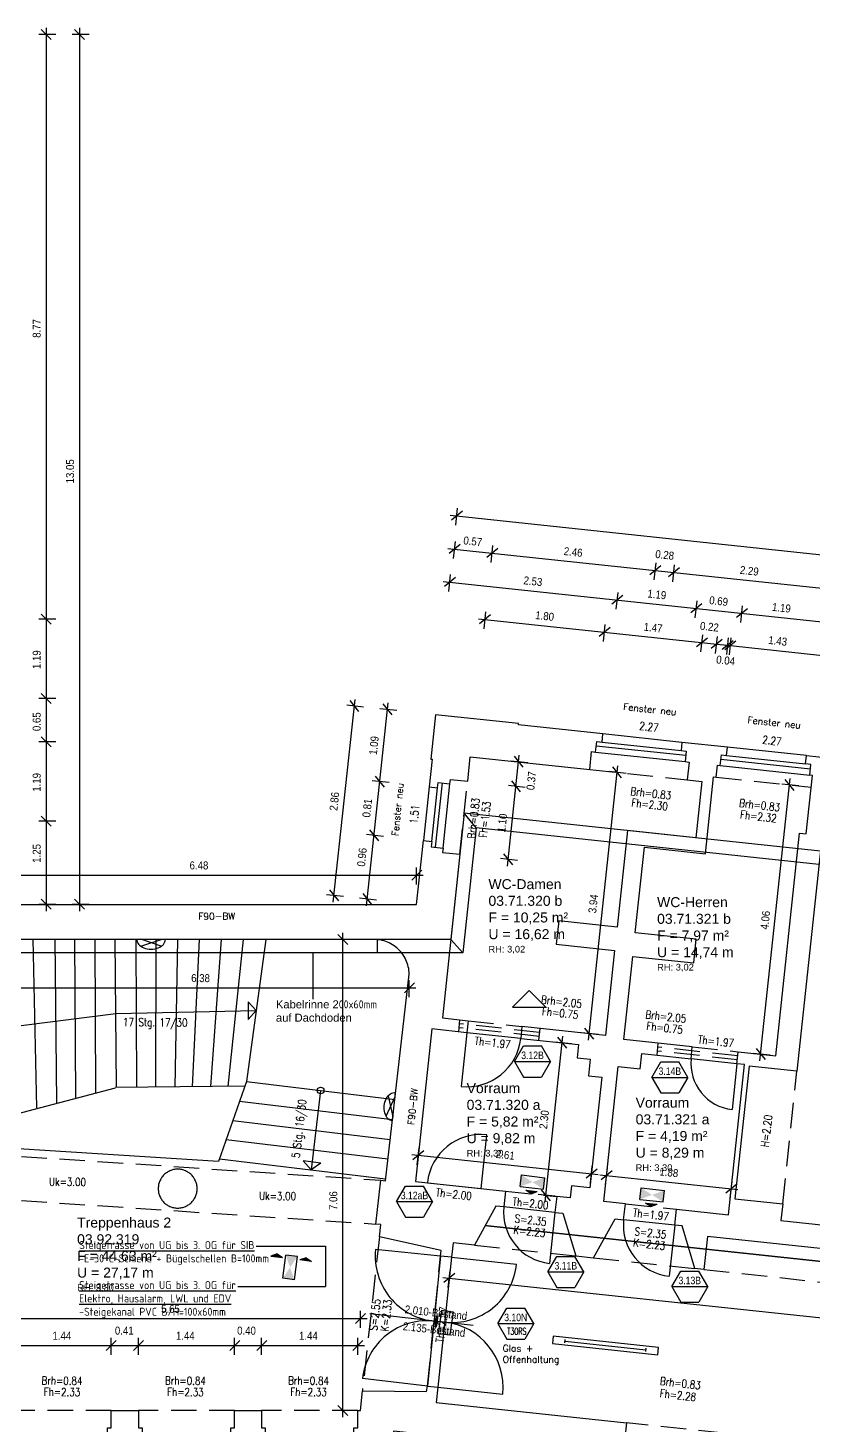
# Model space of a CAD drawing. Header units: metres. Extents: x -364 to -248, y 1030 to 1089.
# Drawn here: x -346.55 to -334.78, y 1064.79 to 1085.74 of the extents above; entities that cross this region are included whole.
import ezdxf
from ezdxf.enums import TextEntityAlignment as Align

# ---------------------------------------------------------------- set-up
doc = ezdxf.new("R2010")
doc.units = ezdxf.units.M
doc.header["$LTSCALE"] = 0.03
for name, pattern in [('AUSGEZOGEN', [0]), ('DASHED', [0]), ('DOT', [0]), ('GESTRICHELT', [9, 6, -3]), ('STRICHLINIE', [19.05, 12.7, -6.35])]:
    doc.linetypes.add(name, pattern=pattern)
doc.layers.get('0').update_dxf_attribs({"linetype": 'CONTINUOUS'})
for name, color, linetype in [('A_abriss', 44, '_ABBRUCH'), ('A_ansicht', 9, 'CONTINUOUS'), ('A_Bemaßung', 2, 'CONTINUOUS'), ('A_BRANDSCHUTZ', 10, 'CONTINUOUS'), ('A_Elektro', 1, 'CONTINUOUS'), ('A_fenster', 7, 'CONTINUOUS'), ('A_höhen', 3, 'CONTINUOUS'), ('A_NR_TÜR', 1, 'CONTINUOUS'), ('A_text', 5, 'CONTINUOUS'), ('A_treppe', 3, 'CONTINUOUS'), ('A_Tuernummern', 1, 'CONTINUOUS'), ('A_TXT-TUER', 1, 'CONTINUOUS'), ('A_türen', 9, 'CONTINUOUS'), ('A_verdeckt', 8, 'STRICHLINIE'), ('A_wände', 6, 'CONTINUOUS'), ('E__LEUCHTEN', 6, 'AUSGEZOGEN'), ('E__VERSYS', 2, 'AUSGEZOGEN')]:
    doc.layers.add(name, color=color, linetype=linetype)
doc.styles.add('arial-n', font='ARIALN.TTF')
doc.styles.add('BOLDSIMP_FNT', font='TXT', dxfattribs={"height": 1})
doc.styles.add('ISO9', font='iso8.shx', dxfattribs={"height": 0.12})
doc.styles.add('NORM', font='simplex.shx', dxfattribs={"width": 0.7, "bigfont": 'bigfont.shx'})
doc.styles.add('PITSIMP8', font='PITSIMP8.SHX')
doc.styles.add('SIMPLEX', font='simplex.shx', dxfattribs={"height": 0.1})
doc.styles.get("Standard").update_dxf_attribs({"font": 'ARIAL.TTF', "height": 1})
doc.linetypes.add('_ABBRUCH', pattern='A,25,[101,cadkon.shx,S=3.5,R=0,X=0,Y=0],25', length=50)

# ---------------------------------------------------------------- blocks, each defined once
blk = doc.blocks.new('SLASH1')
at = {"layer": 'A_Bemaßung', "color": 2, "linetype": 'Continuous'}
for p, q in [((0.07663, 0.07663), (-0.07319, -0.07319)), ((0, -0.14068), (0, 0.11466))]:
    blk.add_line(p, q, dxfattribs=at)
blk = doc.blocks.new('Tür-Nr')
at = {"layer": 'A_NR_TÜR'}
for p, q in [((-0.057, -108.865), (0.077, -108.632)), ((0.077, -108.632), (0.347, -108.632)), ((0.481, -108.865), (0.347, -108.632)), ((-0.057, -108.865), (0.481, -108.865)), ((-0.057, -108.865), (0.077, -109.098)), ((0.481, -108.865), (0.347, -109.098)), ((0.077, -109.098), (0.347, -109.098))]:
    blk.add_line(p, q, dxfattribs=at)
at = {"layer": 'A_TXT-TUER', "style": 'arial-n', "flags": 4}
blk.add_attdef('TÜR-NR.', text='', height=0.113, dxfattribs=at).set_placement((0.211, -108.772), align=Align.MIDDLE_CENTER)
at = {"layer": 'A_TXT-TUER', "style": 'NORM', "width": 0.7}
for tag, flags, p in [('BRANDSCHUTZ', 4, (0.229, -108.981)), ('DIN', 5, (0.214, -109.198)), ('ABMESSUNG', 5, (0.214, -109.333)), ('WANDART', 5, (0.214, -109.601)), ('MATERIAL', 5, (0.214, -109.467)), ('ZARGE', 5, (0.214, -109.736)), ('BESCHLÄGE', 5, (0.214, -110.005)), ('SCHLOSS', 5, (0.214, -109.87)), ('SONSTIGES', 5, (0.214, -110.139))]:
    blk.add_attdef(tag, text='', height=0.0784, dxfattribs=dict(at, flags=flags)).set_placement(p, align=Align.MIDDLE_CENTER)
blk = doc.blocks.new('A$C70D86C85')
at = {"layer": 'E__VERSYS', "color": 3, "linetype": 'Continuous'}
for p, q in [((20.431, 22.516), (20.229, 20.622)), ((20.609, 22.296), (20.431, 22.516)), ((25.768, 21.946), (20.431, 22.516)), ((20.609, 22.296), (20.409, 20.422)), ((25.747, 21.747), (20.609, 22.296)), ((19.13, 20.622), (13.225, 20.622)), ((19.13, 20.422), (19.13, 20.622)), ((20.229, 20.622), (19.13, 20.622)), ((20.409, 20.422), (20.229, 20.622)), ((19.13, 20.422), (13.225, 20.421)), ((20.409, 20.422), (19.13, 20.422))]:
    blk.add_line(p, q, dxfattribs=at)
at = {"layer": 'E__VERSYS', "color": 7, "linetype": 'Continuous', "ltscale": 5}
blk.add_line((18.167, 19.727), (18.167, 20.422), dxfattribs=at)
at = {"layer": 'E__VERSYS', "color": 7, "insert": (17.608, 19.711), "char_height": 0.12, "attachment_point": 1}
blk.add_mtext('Kabelrinne 2{\\Fiso8.shx;00x60mm\\P}auf Dachdoden', dxfattribs=at)
blk = doc.blocks.new('A$C7E8237D9')
at = {"layer": 'E__VERSYS', "color": 7}
for p, q in [((17.314, 16.025), (18.351, 16.025)), ((18.351, 16.025), (18.351, 15.418)), ((17.036, 15.418), (18.351, 15.418))]:
    blk.add_line(p, q, dxfattribs=at)
at = {"layer": 'E__VERSYS', "color": 7, "insert": (14.659, 14.944), "char_height": 0.12, "attachment_point": 7, "style": 'ISO9'}
blk.add_mtext('{\\LSteigetrasse von UG bis 3. OG für SIB\\P}-E-30 C-Schiene + Bügelschellen B=100mm \\P\\P{\\LSteigetrasse von UG bis 3. OG für  \\PElektro, Hausalarm, LWL und EDV\\P}-Steigekanal PVC B/H=100x60mm', dxfattribs=at)
blk = doc.blocks.new('A$C20DF02DF')
at = {"layer": 'E__VERSYS', "color": 3, "linetype": 'GESTRICHELT', "ltscale": 5, "const_width": 0.02}
blk.add_lwpolyline([(20.744, 16.333), (65.678, 11.529)], dxfattribs=at)
blk = doc.blocks.new('PU1')
at = {"color": 3}
for p, q in [((-119, -55), (-119, 70)), ((-119, 70), (131, 70)), ((131, -55), (131, 70)), ((-119, -55), (131, -55)), ((-56, -87), (69, -87)), ((6, -118), (-56, -87)), ((6, -118), (69, -87))]:
    blk.add_line(p, q, dxfattribs=at)
for points in [[(-119, 70), (-119, -55), (131, -55), (131, 70)], [(69, -87), (-56, -87), (6, -118)]]:
    blk.add_solid(points, dxfattribs=at)
blk = doc.blocks.new('PL_PR')
at = {"color": 3}
for p, q in [((123, 155), (92, 217)), ((92, 217), (92, 92)), ((123, 155), (92, 92)), ((-127, -64), (-127, 61)), ((-127, 61), (123, 61)), ((123, -64), (123, 61)), ((-127, -64), (123, -64)), ((92, -220), (92, -95)), ((123, -158), (92, -95)), ((123, -158), (92, -220))]:
    blk.add_line(p, q, dxfattribs=at)
for points in [[(92, 92), (92, 217), (123, 155)], [(-127, 61), (-127, -64), (123, -64), (123, 61)], [(92, -95), (92, -220), (123, -158)]]:
    blk.add_solid(points, dxfattribs=at)
blk = doc.blocks.new('Wandleuchte')
at = {"layer": 'E__LEUCHTEN', "color": 6}
for p, q in [((-154, -6), (-153, 8)), ((-153, 8), (-149, 21)), ((-149, 21), (-143, 34)), ((-143, 34), (-134, 47)), ((-134, 47), (-123, 58)), ((-123, 58), (-110, 68)), ((-110, 68), (-94, 77)), ((-110, 68), (107, -6)), ((107, 68), (-110, -6)), ((-94, 77), (-78, 85)), ((-78, 85), (-60, 91)), ((-60, 91), (-41, 95)), ((-41, 95), (-21, 98)), ((-21, 98), (-1, 99)), ((-1, 99), (19, 98)), ((19, 98), (38, 95)), ((38, 95), (57, 91)), ((57, 91), (75, 85)), ((75, 85), (92, 77)), ((92, 77), (107, 68)), ((107, 68), (120, 58)), ((120, 58), (131, 47)), ((131, 47), (140, 34)), ((140, 34), (146, 21)), ((146, 21), (150, 8)), ((150, 8), (152, -6)), ((-154, -6), (152, -6))]:
    blk.add_line(p, q, dxfattribs=at)
blk = doc.blocks.new('2DEL_458')
for p, q in [((-0.384, -0.236), (-0.384, 0.236)), ((0.384, -0.236), (0.384, 0.236)), ((-0.384, 0), (0.384, 0))]:
    blk.add_line(p, q)
blk.add_lwpolyline([(-0.5, -0.5), (0.5, -0.5), (0.5, 0.5), (-0.5, 0.5)], close=True)
at = {"style": 'PITSIMP8', "flags": 9}
for tag, p in [('RAUM/GRUPPE', (-0.03, 0.159)), ('BEZEICHNUNG', (-0.03, 0.179)), ('POS.NR.G-LV', (-0.03, 0.139)), ('VOLUMENSTROM', (-0.03, 0.039)), ('DRUCK/-STUFE', (-0.03, 0.019)), ('ANSCHLUSS', (-0.03, -0.001)), ('KENNUNG', (-0.03, 0.079)), ('LEISTUNG', (-0.03, 0.059)), ('FABRIKAT', (-0.03, 0.119)), ('TYP', (-0.03, 0.099)), ('SPANNUNG/FREQUENZ', (-0.03, -0.121)), ('TEMPERATUR', (-0.03, -0.061)), ('SCHUTZART', (-0.03, -0.101)), ('DREHZAHL', (-0.03, -0.081)), ('GROESSE', (-0.03, -0.021)), ('DN', (-0.03, -0.041)), ('GEWICHT', (-0.03, -0.141)), ('FREI', (-0.03, -0.161)), ('FREI', (-0.03, -0.181)), ('FREI', (-0.03, -0.201))]:
    blk.add_attdef(tag, text='', height=0.01, dxfattribs=at).set_placement(p, align=Align.MIDDLE)

msp = doc.modelspace()

# ---------------------------------------------------------------- linework, layer by layer
at = {"layer": 'A_abriss', "ltscale": 0.3}
for p, q in [((-340.20237, 1067.30386), (-340.41064, 1065.35509)), ((-340.20237, 1067.30386), (-339.22796, 1067.19973)), ((-340.41064, 1065.35509), (-339.43623, 1065.25096))]:
    msp.add_line(p, q, dxfattribs=at)
for centre, start, end in [((-340.20237, 1067.30386), 263.90019, 353.900255), ((-340.41064, 1065.35509), 353.900255, 83.899428)]:
    msp.add_arc(centre, 0.97994, start, end, dxfattribs=at)
at = {"layer": 'A_ansicht', "color": 9, "linetype": 'Continuous'}
for p, q in [((-336.75041, 1075.02571), (-337.93359, 1075.15207)), ((-334.88316, 1074.82629), (-336.06636, 1074.95264)), ((-338.04317, 1074.87975), (-336.70087, 1074.73631)), ((-336.1762, 1074.67773), (-334.83393, 1074.53427)), ((-340.53796, 1074.35695), (-340.62399, 1073.55158)), ((-340.32902, 1073.43961), (-340.22593, 1074.40405))]:
    msp.add_line(p, q, dxfattribs=at)
at = {"layer": 'A_Bemaßung', "linetype": 'Continuous'}
for p, q in [((-346.27531, 1072.49489), (-346.2753, 1085.74023)), ((-345.7753, 1072.49489), (-345.77529, 1085.74023)), ((-340.22316, 1078.4338), (-289.10413, 1072.97075)), ((-340.25615, 1077.93449), (-289.81733, 1072.54413)), ((-340.32943, 1077.43946), (-289.21039, 1071.97642)), ((-339.80043, 1076.88009), (-336.13153, 1076.48799)), ((-336.16338, 1076.49139), (-334.50293, 1076.31394)), ((-341.97439, 1072.62771), (-341.6493, 1075.6697)), ((-341.47721, 1072.57458), (-341.15212, 1075.61657)), ((-339.36503, 1073.17065), (-339.18759, 1074.83111)), ((-338.15251, 1070.55716), (-337.71261, 1074.67349)), ((-335.58025, 1070.24958), (-335.12759, 1074.48522)), ((-347.3078, 1073.03393), (-340.62618, 1073.03392)), ((-341.82974, 1064.90441), (-341.82975, 1072.16812)), ((-355.0756, 1071.3439), (-340.73662, 1071.34389)), ((-338.80128, 1068.13255), (-338.53564, 1070.61823)), ((-340.8003, 1068.84169), (-338.00636, 1068.5431)), ((-337.97854, 1068.54013), (-335.91044, 1068.31912)), ((-340.33545, 1066.9996), (-292.2607, 1061.86188)), ((-347.31604, 1066.38398), (-341.46694, 1066.38398)), ((-347.31605, 1065.97985), (-341.50965, 1065.97985))]:
    msp.add_line(p, q, dxfattribs=at)
at = {"layer": 'A_Bemaßung'}
msp.add_line((-341.42952, 1066.45834), (-339.87986, 1066.28572), dxfattribs=at)
at = {"layer": 'A_fenster', "color": 10, "linetype": 'Continuous'}
for p, q in [((-338.03306, 1074.97422), (-336.69078, 1074.83077)), ((-337.94661, 1075.03034), (-336.76342, 1074.90389)), ((-336.16608, 1074.77228), (-334.82382, 1074.62882)), ((-336.07964, 1074.8284), (-334.89645, 1074.70195)), ((-340.49947, 1073.53828), (-340.41341, 1074.34364)), ((-340.44338, 1073.45183), (-340.34029, 1074.41628))]:
    msp.add_line(p, q, dxfattribs=at)
at = {"layer": 'A_text', "color": 7}
for p, q in [((-339.04085, 1071.30386), (-339.29085, 1071.05386)), ((-338.79085, 1071.05386), (-339.04085, 1071.30386)), ((-339.29085, 1071.05386), (-338.79085, 1071.05386))]:
    msp.add_line(p, q, dxfattribs=at)
at = {"layer": 'A_treppe', "linetype": 'Continuous'}
for p, q in [((-346.41657, 1069.54188), (-346.47088, 1072.07207)), ((-346.15078, 1072.0718), (-346.12557, 1069.61718)), ((-345.83233, 1069.69307), (-345.84974, 1072.07154)), ((-345.54769, 1072.07129), (-345.54045, 1069.7686)), ((-345.22479, 1069.84659), (-345.24378, 1072.07103)), ((-344.93372, 1072.07076), (-344.92594, 1069.84973)), ((-344.63399, 1069.8528), (-344.62958, 1072.07051)), ((-344.30909, 1072.07022), (-344.35027, 1069.85578)), ((-344.08707, 1069.85854), (-343.98152, 1072.06996)), ((-343.6546, 1072.06968), (-343.8135, 1069.86143)), ((-343.55258, 1069.86416), (-343.3216, 1072.06938)), ((-342.98574, 1072.06911), (-343.2755, 1069.93666)), ((-343.27615, 1069.93674), (-343.69636, 1068.73837)), ((-343.27615, 1069.93674), (-341.05303, 1069.66912)), ((-345.24263, 1069.84043), (-347.1772, 1069.32812)), ((-343.3016, 1069.86679), (-345.23962, 1069.84642)), ((-343.37889, 1069.64372), (-341.08768, 1069.3679)), ((-343.48029, 1069.35451), (-341.12187, 1069.0706)), ((-343.69636, 1068.73837), (-347.17659, 1068.96162)), ((-343.58049, 1069.06877), (-341.15564, 1068.77688)), ((-343.68277, 1068.77713), (-341.19014, 1068.47706))]:
    msp.add_line(p, q, dxfattribs=at)
at = {"layer": 'A_treppe', "color": 1, "linetype": 'Continuous'}
for p, q in [((-345.23428, 1070.9588), (-343.13062, 1071.0029)), ((-343.25025, 1071.13583), (-343.25025, 1070.86993)), ((-343.25025, 1071.13583), (-343.13062, 1071.0029)), ((-343.25025, 1070.86993), (-343.13062, 1071.0029)), ((-347.17946, 1070.71338), (-345.23428, 1070.9588)), ((-342.16457, 1069.80293), (-342.308, 1068.61164)), ((-342.1613, 1068.71396), (-342.42519, 1068.74674)), ((-342.42519, 1068.74674), (-342.30799, 1068.61163)), ((-342.1613, 1068.71396), (-342.30799, 1068.61163))]:
    msp.add_line(p, q, dxfattribs=at)
msp.add_circle((-342.16457, 1069.80292), 0.05, dxfattribs=at)
at = {"layer": 'A_türen', "linetype": 'Continuous'}
for p, q in [((-339.97123, 1070.67108), (-340.0573, 1069.86571)), ((-339.16586, 1070.58502), (-339.97123, 1070.67108)), ((-335.925, 1070.20608), (-336.61103, 1070.2794)), ((-335.925, 1070.20608), (-335.99833, 1069.51992)), ((-339.75827, 1068.33536), (-339.67218, 1069.14074)), ((-340.56363, 1068.42145), (-339.75827, 1068.33536)), ((-338.65229, 1067.97572), (-339.41788, 1068.05754)), ((-338.65229, 1067.97572), (-338.73413, 1067.21014)), ((-336.85762, 1067.78384), (-337.62322, 1067.86564)), ((-336.85762, 1067.78384), (-336.93945, 1067.01825))]:
    msp.add_line(p, q, dxfattribs=at)
at = {"layer": 'A_türen', "color": 10, "linetype": 'Continuous'}
for p, q in [((-340.3664, 1067.32092), (-341.34138, 1067.41957)), ((-340.3664, 1067.32092), (-340.56367, 1065.37101)), ((-340.56367, 1065.37101), (-341.53728, 1065.48234))]:
    msp.add_line(p, q, dxfattribs=at)
at = {"layer": 'A_türen', "linetype": 'Continuous'}
for centre, radius, start, end in [((-339.97123, 1070.67108), 0.80995, 263.899942, 353.900649), ((-335.925, 1070.20608), 0.68996, 173.89963, 263.900624), ((-339.75827, 1068.33536), 0.80995, 83.898616, 173.898469), ((-338.65229, 1067.97572), 0.76995, 173.899855, 263.898288), ((-336.85762, 1067.78384), 0.76995, 173.901414, 263.899107)]:
    msp.add_arc(centre, radius, start, end, dxfattribs=at)
at = {"layer": 'A_türen', "color": 10, "linetype": 'Continuous'}
for centre, start, end in [((-340.3664, 1067.32092), 174.222526, 264.222591), ((-340.56367, 1065.37101), 83.475493, 173.47641)]:
    msp.add_arc(centre, 0.97994, start, end, dxfattribs=at)
at = {"layer": 'A_verdeckt'}
for p, q in [((-338.13151, 1074.61769), (-336.66991, 1074.46148)), ((-338.13151, 1074.61769), (-336.66991, 1074.46148)), ((-340.07741, 1073.34736), (-339.96052, 1074.44106)), ((-336.23509, 1074.50301), (-334.81326, 1074.35105)), ((-340.08137, 1070.86386), (-340.10048, 1070.68489)), ((-338.88467, 1070.67564), (-340.08772, 1070.80421)), ((-339.95209, 1070.85006), (-339.14674, 1070.76398)), ((-338.89104, 1070.61598), (-340.09411, 1070.74455)), ((-338.87828, 1070.73529), (-338.89742, 1070.55632)), ((-337.10894, 1070.51352), (-337.12806, 1070.33466)), ((-335.91862, 1070.26564), (-337.12171, 1070.39422)), ((-335.91225, 1070.3253), (-337.11531, 1070.45388)), ((-336.59689, 1070.45879), (-335.90587, 1070.38495)), ((-335.23954, 1068.10307), (-335.02702, 1070.09173)), ((-347.21731, 1068.85352), (-341.26141, 1068.4579)), ((-339.39237, 1068.29628), (-338.62678, 1068.21445)), ((-347.2172, 1068.1911), (-341.33563, 1067.80042)), ((-337.59771, 1068.10448), (-336.8321, 1068.02266)), ((-341.28364, 1067.60743), (-341.53964, 1065.30043)), ((-339.86104, 1067.48655), (-338.33981, 1067.32386)), ((-340.56364, 1065.37144), (-340.36635, 1067.32139)), ((-338.07633, 1067.29572), (-336.5551, 1067.13305)), ((-336.4209, 1067.1186), (-328.069, 1066.22564)), ((-345.30443, 1065.00442), (-346.74434, 1065.00442)), ((-343.45456, 1065.00442), (-344.89446, 1065.00442)), ((-341.60966, 1065.00441), (-343.04958, 1065.00441)), ((-336.12013, 1064.66319), (-337.58171, 1064.81938))]:
    msp.add_line(p, q, dxfattribs=at)
at = {"layer": 'A_wände', "linetype": 'Continuous'}
for points in [[(-339.20158, 1075.2875), (-339.19947, 1075.30739), (-340.44252, 1075.44017), (-340.51353, 1074.77394), (-340.49365, 1074.77182), (-340.53796, 1074.35696), (-340.41341, 1074.34364), (-340.40491, 1074.4232), (-340.22594, 1074.40407), (-340.21903, 1074.46868), (-339.96051, 1074.44106), (-339.92121, 1074.80895), (-338.13151, 1074.61769), (-338.10281, 1074.88614), (-338.04317, 1074.87976), (-338.02616, 1075.03885), (-337.94661, 1075.03035), (-337.9336, 1075.15208), (-339.20158, 1075.2875)], [(-336.06636, 1074.95265), (-336.75041, 1075.02571), (-336.76343, 1074.9039), (-336.68388, 1074.8954), (-336.70088, 1074.73632), (-336.64122, 1074.72994), (-336.66991, 1074.46149), (-336.45118, 1074.43811), (-336.5415, 1073.59297), (-337.56559, 1073.70242), (-337.7202, 1072.25575), (-338.59517, 1072.34925), (-338.6329, 1071.99628), (-337.75792, 1071.90278), (-337.89393, 1070.6301), (-339.14674, 1070.76399), (-339.16586, 1070.58502), (-338.30084, 1070.49256), (-338.32209, 1070.29373), (-338.12324, 1070.27247), (-338.14982, 1070.02389), (-337.95095, 1070.00265), (-338.12841, 1068.34222), (-338.40679, 1068.37197), (-338.42593, 1068.19299), (-338.6268, 1068.21436), (-338.65229, 1067.97573), (-338.53297, 1067.96298), (-338.33981, 1067.32387), (-338.07634, 1067.29572), (-337.75248, 1067.87947), (-337.62322, 1067.86565), (-337.5977, 1068.10448), (-337.92084, 1068.13902), (-337.70434, 1070.16484), (-337.37624, 1070.12979), (-337.35178, 1070.35856), (-336.61103, 1070.2794), (-336.59689, 1070.4588), (-337.621, 1070.56825), (-337.48764, 1071.81606), (-336.57291, 1071.71831), (-336.53519, 1072.07128), (-337.44992, 1072.16904), (-337.31285, 1073.45165), (-336.39813, 1073.3539), (-336.27486, 1074.50726), (-336.2351, 1074.50301), (-336.21596, 1074.68198), (-336.1762, 1074.67773), (-336.15918, 1074.83691), (-336.07964, 1074.82841), (-336.06636, 1074.95265)], [(-328.01577, 1066.72278), (-336.36775, 1067.61575), (-336.42089, 1067.11861), (-336.5551, 1067.13305), (-336.74826, 1067.77215), (-336.85763, 1067.78384), (-336.8321, 1068.02267), (-336.0516, 1067.93925), (-335.81064, 1070.19386), (-335.925, 1070.20609), (-335.90587, 1070.38496), (-335.3441, 1070.32492), (-334.98708, 1073.66579), (-334.88765, 1073.65515), (-334.79415, 1074.53003), (-334.83393, 1074.53428), (-334.81691, 1074.69346), (-334.89645, 1074.70196), (-334.88316, 1074.82629)], [(-334.88316, 1074.82629), (-334.32636, 1074.76682)], [(-334.58392, 1074.23785), (-335.02702, 1070.09173), (-335.74299, 1070.16824), (-335.95552, 1068.17959), (-335.23954, 1068.10307), (-335.26611, 1067.85451), (-327.51075, 1067.0257)], [(-347.2078, 1072.59489), (-340.72618, 1072.59489), (-340.62399, 1073.55158), (-340.49948, 1073.53829), (-340.50798, 1073.45875), (-340.32902, 1073.43962), (-340.33591, 1073.37499), (-340.0774, 1073.34736), (-340.33985, 1070.8915), (-339.9521, 1070.85006), (-339.97123, 1070.67109), (-340.4982, 1070.7274), (-340.7426, 1068.44056), (-339.39238, 1068.29618), (-339.41788, 1068.05755), (-339.5372, 1068.0703), (-339.86104, 1067.48655), (-340.17921, 1067.52056), (-340.20237, 1067.30387), (-340.36635, 1067.32139), (-340.35764, 1067.40644)], [(-340.35764, 1067.40644), (-341.28364, 1067.60743), (-341.26242, 1067.79202), (-341.33563, 1067.80043), (-341.26141, 1068.45791), (-341.19324, 1068.45007), (-340.83663, 1071.55053), (-340.83796, 1071.57833), (-340.84075, 1071.60602), (-340.84498, 1071.63353), (-340.85065, 1071.66078), (-340.85774, 1071.6877), (-340.86622, 1071.71421), (-340.87608, 1071.74024), (-340.88729, 1071.76572), (-340.89982, 1071.79057), (-340.91363, 1071.81474), (-340.92869, 1071.83815), (-340.94495, 1071.86074), (-340.96237, 1071.88245), (-340.9809, 1071.90322), (-341.0005, 1071.92299), (-341.0211, 1071.9417), (-341.04265, 1071.95931), (-341.0651, 1071.97577), (-341.08838, 1071.99103), (-341.11242, 1072.00505), (-341.13716, 1072.01779), (-341.16254, 1072.02922), (-341.18848, 1072.03931), (-341.21491, 1072.04803), (-341.24176, 1072.05535), (-341.26896, 1072.06126), (-341.29643, 1072.06573), (-341.31267, 1072.06768), (-347.2178, 1072.07271)], [(-344.0159, 1068.33181), (-344.01634, 1068.34705), (-344.01754, 1068.36226), (-344.01953, 1068.37738), (-344.02231, 1068.39238), (-344.02587, 1068.40721), (-344.0302, 1068.42184), (-344.03529, 1068.43622), (-344.04113, 1068.45031), (-344.0477, 1068.46408), (-344.05498, 1068.47749), (-344.06295, 1068.4905), (-344.07159, 1068.50307), (-344.08088, 1068.51517), (-344.09079, 1068.52677), (-344.10129, 1068.53784), (-344.11236, 1068.54834), (-344.12396, 1068.55825), (-344.13606, 1068.56754), (-344.14863, 1068.57618), (-344.16164, 1068.58415), (-344.17505, 1068.59143), (-344.18882, 1068.598), (-344.20291, 1068.60384), (-344.21729, 1068.60893), (-344.23192, 1068.61326), (-344.24675, 1068.61682), (-344.26175, 1068.6196), (-344.27687, 1068.62159), (-344.29208, 1068.62279), (-344.30733, 1068.62319), (-344.32258, 1068.62279), (-344.33779, 1068.62159), (-344.35291, 1068.6196), (-344.36791, 1068.61682), (-344.38274, 1068.61326), (-344.39737, 1068.60893), (-344.41175, 1068.60384), (-344.42584, 1068.598), (-344.43961, 1068.59143), (-344.45302, 1068.58415), (-344.46603, 1068.57618), (-344.4786, 1068.56754), (-344.4907, 1068.55825), (-344.5023, 1068.54834), (-344.51337, 1068.53784), (-344.52387, 1068.52677), (-344.53378, 1068.51517), (-344.54307, 1068.50307), (-344.55171, 1068.4905), (-344.55968, 1068.47749), (-344.56696, 1068.46408), (-344.57353, 1068.45031), (-344.57937, 1068.43622), (-344.58446, 1068.42184), (-344.58879, 1068.40721), (-344.59235, 1068.39238), (-344.59513, 1068.37738), (-344.59712, 1068.36225), (-344.59832, 1068.34704), (-344.59872, 1068.33179), (-344.59832, 1068.31654), (-344.59712, 1068.30133), (-344.59513, 1068.2862), (-344.59235, 1068.2712), (-344.58879, 1068.25637), (-344.58446, 1068.24174), (-344.57937, 1068.22736), (-344.57353, 1068.21327), (-344.56696, 1068.1995), (-344.55968, 1068.18609), (-344.55171, 1068.17308), (-344.54307, 1068.16051), (-344.53378, 1068.14841), (-344.52387, 1068.13681), (-344.51337, 1068.12574), (-344.5023, 1068.11524), (-344.4907, 1068.10533), (-344.4786, 1068.09604), (-344.46603, 1068.0874), (-344.45302, 1068.07943), (-344.43961, 1068.07215), (-344.42584, 1068.06558), (-344.41174, 1068.05974), (-344.39736, 1068.05465), (-344.38273, 1068.05032), (-344.3679, 1068.04676), (-344.3529, 1068.04398), (-344.33777, 1068.04199), (-344.32256, 1068.04079), (-344.30731, 1068.04039), (-344.29206, 1068.04079), (-344.27685, 1068.04199), (-344.26172, 1068.04398), (-344.24672, 1068.04676), (-344.23189, 1068.05032), (-344.21726, 1068.05465), (-344.20288, 1068.05974), (-344.18878, 1068.06558), (-344.17501, 1068.07215), (-344.1616, 1068.07943), (-344.14859, 1068.0874), (-344.13602, 1068.09604), (-344.12392, 1068.10533), (-344.11232, 1068.11524), (-344.10125, 1068.12574), (-344.09075, 1068.13681), (-344.08084, 1068.14841), (-344.07155, 1068.16051), (-344.06291, 1068.17308), (-344.05494, 1068.18609), (-344.04766, 1068.1995), (-344.04109, 1068.21327), (-344.03525, 1068.22737), (-344.03016, 1068.24175), (-344.02583, 1068.25638), (-344.02227, 1068.27122), (-344.01949, 1068.28622), (-344.0175, 1068.30135), (-344.0163, 1068.31656), (-344.0159, 1068.33181)], [(-340.12315, 1064.52108), (-340.11541, 1064.59372), (-341.07048, 1064.69537), (-341.08564, 1064.43488), (-341.73465, 1064.43488), (-341.73466, 1064.58692), (-341.66465, 1064.58693), (-341.66465, 1064.7469), (-341.60967, 1064.74692), (-341.60966, 1065.00442), (-341.56694, 1065.00442), (-341.53964, 1065.30044), (-340.57963, 1065.29144), (-340.56364, 1065.37144), (-340.41063, 1065.35509), (-340.43529, 1065.12435), (-337.58171, 1064.81939), (-337.60615, 1064.5907), (-337.54152, 1064.5838), (-337.56119, 1064.39986), (-337.48661, 1064.39188), (-337.50272, 1064.24121), (-340.12315, 1064.52108)], [(-344.83947, 1064.58692), (-344.76946, 1064.58692), (-344.76946, 1064.43488), (-345.42942, 1064.43489), (-345.42943, 1064.58692), (-345.35942, 1064.58693), (-345.35943, 1064.7469), (-345.30444, 1064.74691), (-345.30443, 1065.00442), (-344.89445, 1065.00442), (-344.89446, 1064.7469), (-344.83947, 1064.74691), (-344.83947, 1064.58692)], [(-343.45455, 1065.00442), (-343.04958, 1065.00442), (-343.04957, 1064.74692), (-342.99457, 1064.7469), (-342.99457, 1064.58693), (-342.92457, 1064.58692), (-342.92458, 1064.43489), (-343.57955, 1064.43489), (-343.57954, 1064.58692), (-343.50955, 1064.58692), (-343.50953, 1064.74692), (-343.45454, 1064.7469), (-343.45455, 1065.00442)]]:
    msp.add_lwpolyline(points, dxfattribs=at)

# ---------------------------------------------------------------- block references
at = {"layer": 'A_Bemaßung', "color": 7}
for p, rotation in [((-346.2753, 1085.64023), 90), ((-345.77529, 1085.64022), 90), ((-340.12373, 1078.42317), 353.8999999999999), ((-340.15672, 1077.92385), 353.8999999999999), ((-339.59474, 1077.8638), 353.8999999999999), ((-337.1488, 1077.6024), 353.8999999999999), ((-336.87242, 1077.57286), 353.8999999999999), ((-340.22999, 1077.42884), 353.8999999999999), ((-337.71897, 1077.16049), 353.8999999999999), ((-336.53578, 1077.03403), 353.8999999999999), ((-335.85173, 1076.96094), 353.8999999999999), ((-346.27529, 1076.87367), 90), ((-339.701, 1076.86945), 353.8999999999999), ((-337.91131, 1076.6782), 353.8999999999999), ((-336.4497, 1076.522), 353.8999999999999), ((-336.23097, 1076.49861), 353.8999999999999), ((-336.06395, 1076.48078), 353.8999999999999), ((-336.02419, 1076.47653), 353.8999999999999), ((-346.2753, 1075.68376), 90), ((-341.65992, 1075.57026), 83.9), ((-341.16276, 1075.51713), 83.9), ((-346.2753, 1075.0338), 90), ((-339.19821, 1074.73167), 83.9), ((-341.27829, 1074.43608), 83.9), ((-337.72322, 1074.57405), 83.9), ((-339.23753, 1074.36378), 83.9), ((-335.13822, 1074.38578), 83.9), ((-346.27529, 1073.84387), 90), ((-341.36435, 1073.6307), 83.9), ((-339.35441, 1073.27008), 83.9), ((-346.27529, 1072.59489), 90), ((-345.7753, 1072.59488), 90), ((-341.96376, 1072.72714), 83.9), ((-341.46659, 1072.67402), 83.9), ((-341.82975, 1072.06811), 90), ((-338.54626, 1070.51879), 83.9), ((-338.14189, 1070.6566), 83.9), ((-335.56963, 1070.34901), 83.9), ((-340.70087, 1068.83106), 353.8999999999999), ((-338.10579, 1068.55373), 353.8999999999999), ((-337.87911, 1068.5295), 353.8999999999999), ((-336.00986, 1068.32974), 353.8999999999999), ((-338.79066, 1068.23198), 83.9), ((-340.23602, 1066.98897), 353.8999999999999), ((-341.82976, 1065.00441), 90)]:
    msp.add_blockref('SLASH1', p, dxfattribs=dict(at, rotation=rotation))
at = {"layer": 'A_Bemaßung', "color": 7, "yscale": 0.999999}
for p in [(-340.72619, 1073.03392), (-340.83662, 1071.3439), (-341.56695, 1066.38398), (-345.30444, 1065.97984), (-344.89446, 1065.97985), (-343.45455, 1065.97985), (-343.04959, 1065.97984), (-341.60966, 1065.97985)]:
    msp.add_blockref('SLASH1', p, dxfattribs=at)
at = {"layer": 'A_Elektro', "linetype": 'Continuous'}
for name in ['A$C7E8237D9', 'A$C70D86C85', 'A$C20DF02DF']:
    msp.add_blockref(name, (-360.44279, 1051.44521), dxfattribs=at)
at = {"layer": 'A_Tuernummern'}
ref = msp.add_blockref('Tür-Nr', (-339.20043, 1179.10381), dxfattribs=at)
ref.add_attrib('TÜR-NR.', '3.12B', dxfattribs={"layer": 'A_TXT-TUER', "height": 0.112896, "style": 'arial-n'}).set_placement((-338.98907, 1070.33147), align=Align.MIDDLE_CENTER)
ref = msp.add_blockref('Tür-Nr', (-337.14247, 1178.86555), dxfattribs=at)
ref.add_attrib('TÜR-NR.', '3.14B', dxfattribs={"layer": 'A_TXT-TUER', "height": 0.112896, "style": 'arial-n'}).set_placement((-336.93112, 1070.09321), align=Align.MIDDLE_CENTER)
ref = msp.add_blockref('Tür-Nr', (-340.96991, 1177.00234), dxfattribs=at)
ref.add_attrib('TÜR-NR.', '3.12aB', dxfattribs={"layer": 'A_TXT-TUER', "height": 0.112896, "style": 'arial-n'}).set_placement((-340.75856, 1068.23), align=Align.MIDDLE_CENTER)
ref = msp.add_blockref('Tür-Nr', (-338.70141, 1175.94749), dxfattribs=at)
ref.add_attrib('TÜR-NR.', '3.11B', dxfattribs={"layer": 'A_TXT-TUER', "height": 0.112896, "style": 'arial-n'}).set_placement((-338.49006, 1067.17515), align=Align.MIDDLE_CENTER)
ref = msp.add_blockref('Tür-Nr', (-336.84416, 1175.72708), dxfattribs=at)
ref.add_attrib('TÜR-NR.', '3.13B', dxfattribs={"layer": 'A_TXT-TUER', "height": 0.112896, "style": 'arial-n'}).set_placement((-336.63281, 1066.95473), align=Align.MIDDLE_CENTER)
ref = msp.add_blockref('Tür-Nr', (-339.45245, 1175.17292), dxfattribs=at)
ref.add_attrib('TÜR-NR.', '3.10N', dxfattribs={"layer": 'A_TXT-TUER', "height": 0.112896, "style": 'arial-n'}).set_placement((-339.24109, 1066.40058), align=Align.MIDDLE_CENTER)
ref.add_attrib('BRANDSCHUTZ', 'T30RS', dxfattribs={"layer": 'A_TXT-TUER', "height": 0.1, "style": 'NORM', "width": 0.7}).set_placement((-339.22378, 1066.19199), align=Align.MIDDLE_CENTER)
at = {"layer": 'E__LEUCHTEN', "color": 7, "linetype": 'Continuous', "ltscale": 5}
for name, p, xscale, yscale, zscale, rotation in [('Wandleuchte', (-344.70443, 1072.06223), -0.001400000000094997, 0.001400000000103319, 0.0014, 179.672306688565), ('Wandleuchte', (-341.07358, 1069.56372), 0.001400000000007653, 0.001400000000103319, 0.0014, 84.04842482513261), ('2DEL_458', (-337.89527, 1065.97913), 1.584999999999992, 0.11200000000008, 1.585, 353.8999905678065)]:
    msp.add_blockref(name, p, dxfattribs=dict(at, xscale=xscale, yscale=yscale, zscale=zscale, rotation=rotation))
at = {"layer": 'E__LEUCHTEN', "color": 7, "yscale": 0.001400526190082019, "zscale": 0.00140052619}
for p, xscale, rotation in [((-338.99927, 1068.42034), 0.001400526189973233, 353.3115502166438), ((-337.20597, 1068.22862), 0.001400526190022037, 353.7861463458178)]:
    msp.add_blockref('PU1', p, dxfattribs=dict(at, xscale=xscale, rotation=rotation))
at = {"layer": 'E__LEUCHTEN'}
for name, p, xscale, yscale, zscale, rotation in [('PL_PR', (-342.6245, 1067.15287), 0.001400526190182868, 0.001400526190082019, 0.00140052619, 82.55114258177461), ('PU1', (-340.30029, 1066.33253), 0.001400528304440844, 0.001400528303747706, 0.001400528304, 262.2233687730078)]:
    msp.add_blockref(name, p, dxfattribs=dict(at, xscale=xscale, yscale=yscale, zscale=zscale, rotation=rotation))

# ---------------------------------------------------------------- texts
at = {"layer": 'A_Bemaßung', "color": 7, "linetype": 'Continuous', "style": 'BOLDSIMP_FNT', "width": 0.9}
for s, rotation, p in [('8.77', 89.8, (-346.3253, 1081.09237)), ('13.05', 89.8, (-345.8253, 1078.90926)), ('0.57', 353.8, (-340.03404, 1077.96103)), ('2.46', 353.8, (-338.53009, 1077.8003)), ('0.28', 353.8, (-337.15805, 1077.75666)), ('2.29', 353.8, (-335.88974, 1077.51813)), ('2.53', 353.8, (-339.1328, 1077.36187)), ('1.19', 353.8, (-337.27546, 1077.16337)), ('0.69', 353.8, (-336.34952, 1077.06443)), ('1.19', 353.8, (-335.40823, 1076.96382)), ('1.80', 353.8, (-338.9568, 1076.84021)), ('0.22', 353.8, (-336.48778, 1076.67933)), ('1.47', 353.8, (-337.33115, 1076.66648)), ('1.43', 353.8, (-335.46392, 1076.46693)), ('1.19', 89.8, (-346.3253, 1076.12443)), ('0.04', 353.8, (-336.24466, 1076.17448)), ('0.65', 89.8, (-346.3253, 1075.19422)), ('1.09', 83.8, (-341.28663, 1074.8285)), ('1.19', 89.8, (-346.32531, 1074.28455)), ('0.37', 83.8, (-338.92778, 1074.29974)), ('2.86', 83.8, (-341.87905, 1073.99038)), ('0.81', 83.8, (-341.38688, 1073.8904)), ('1.10', 83.8, (-339.36236, 1073.66628)), ('1.25', 89.8, (-346.3253, 1073.21891)), ('0.96', 83.8, (-341.46568, 1073.15312)), ('6.48', 359.8, (-344.12898, 1073.08393)), ('3.94', 83.8, (-338.00004, 1072.45444)), ('4.06', 83.8, (-335.42113, 1072.20907)), ('6.38', 359.8, (-344.10539, 1071.3939)), ('2.30', 83.8, (-338.73567, 1069.21705)), ('2.61', 353.8, (-339.5463, 1068.75797)), ('1.88', 353.8, (-337.09513, 1068.49601)), ('7.06', 89.8, (-341.87975, 1068.01135)), ('5.65', 359.8, (-344.55606, 1066.43399)), ('1.44', 359.8, (-346.18381, 1066.02985)), ('0.41', 359.8, (-345.24858, 1066.10665)), ('1.44', 359.8, (-344.33392, 1066.02985)), ('0.40', 359.8, (-343.41663, 1066.10664)), ('1.44', 359.8, (-342.48904, 1066.02984))]:
    msp.add_text(s, height=0.12, rotation=rotation, dxfattribs=at).set_placement(p, align=Align.BOTTOM_LEFT)
at = {"layer": 'A_Bemaßung', "color": 7, "linetype": 'DOT', "style": 'BOLDSIMP_FNT', "width": 0.9}
for s, p in [('2.010-Bestand', (-340.91336, 1066.42815)), ('2.135-Bestand', (-340.9415, 1066.17552))]:
    msp.add_text(s, height=0.12, rotation=353.643986, dxfattribs=at).set_placement(p, align=Align.BOTTOM_LEFT)
at = {"layer": 'A_BRANDSCHUTZ', "linetype": 'Continuous', "char_height": 0.1, "width": 1, "attachment_point": 1, "style": 'SIMPLEX'}
for insert, rotation in [((-343.99948, 1072.46613), 0.358134), ((-340.86182, 1069.29253), 84.358106)]:
    msp.add_mtext('F90-BW', dxfattribs=dict(at, insert=insert, rotation=rotation))
at = {"layer": 'A_BRANDSCHUTZ', "linetype": 'Continuous', "insert": (-339.43549, 1065.9875), "char_height": 0.1, "width": 1, "attachment_point": 1, "style": 'SIMPLEX'}
msp.add_mtext('Glas +\\POffenhaltung', dxfattribs=at)
at = {"layer": 'A_höhen', "linetype": 'Continuous', "style": 'SIMPLEX', "width": 0.8}
for s, rotation, p in [('2.27', 353.5, (-337.24333, 1075.25913)), ('2.27', 353.5, (-335.40114, 1075.05064)), ('Brh=0.83', 353.5, (-337.21545, 1074.26169)), ('Brh=0.83', 83.5, (-339.87197, 1073.88633)), ('Fh=1.53', 83.5, (-339.70294, 1073.86827)), ('Fh=2.30', 353.5, (-337.23352, 1074.09266)), ('Brh=0.83', 353.5, (-335.58456, 1074.08278)), ('1.51', 83.5, (-340.75902, 1073.94645)), ('Fh=2.32', 353.5, (-335.60262, 1073.91374)), ('Brh=2.05', 353.5, (-338.55533, 1071.13557)), ('Fh=0.75', 353.5, (-338.5734, 1070.96654)), ('Brh=2.05', 353.5, (-336.99029, 1070.91258)), ('Fh=0.75', 353.5, (-337.00833, 1070.74356)), ('Th=1.97', 353.5, (-339.5866, 1070.52086)), ('Th=1.97', 353.5, (-336.23822, 1070.54201)), ('H=2.20', 83.5, (-335.48222, 1069.19784)), ('Uk=3.00', 359.5, (-345.95834, 1068.43363)), ('Uk=3.00', 359.5, (-342.80986, 1068.2207)), ('Th=2.00', 353.5, (-340.16829, 1068.2479)), ('Th=2.00', 353.5, (-339.01859, 1068.11069)), ('Th=1.97', 353.5, (-337.21478, 1067.94414)), ('S=2.35', 353.5, (-339.01702, 1067.85899)), ('K=2.23', 353.5, (-339.03508, 1067.68996)), ('S=2.35', 353.5, (-337.2208, 1067.66692)), ('K=2.23', 353.5, (-337.23886, 1067.4979)), ('S=2.55', 83.5, (-341.35107, 1066.44033)), ('K=2.33', 83.5, (-341.18148, 1066.4285)), ('Th=2.17', 83.5, (-340.34868, 1066.29319)), ('Brh=0.84', 359.5, (-346.04087, 1065.45195)), ('Brh=0.84', 359.5, (-344.19097, 1065.45196)), ('Brh=0.84', 359.5, (-342.3461, 1065.45197)), ('Fh=2.33', 359.5, (-346.04086, 1065.28199)), ('Fh=2.33', 359.5, (-344.19098, 1065.28197)), ('Fh=2.33', 359.5, (-342.34608, 1065.28198)), ('Fh=2.28', 353.5, (-336.8093, 1065.23452)), ('Brh=0.83', 353.5, (-336.77306, 1065.41404))]:
    msp.add_text(s, height=0.12, rotation=rotation, dxfattribs=at).set_placement(p, align=Align.MIDDLE_CENTER)
at = {"layer": 'A_text', "linetype": 'Continuous', "char_height": 0.1, "width": 1, "attachment_point": 1, "style": 'SIMPLEX'}
for insert, rotation in [((-337.62458, 1075.61224), 354), ((-335.76016, 1075.41293), 354), ((-341.10017, 1073.6247), 84.303542)]:
    msp.add_mtext('{\\Fsimplex.shx;Fenster neu}', dxfattribs=dict(at, insert=insert, rotation=rotation))
at = {"layer": 'A_text', "linetype": 'Continuous', "char_height": 0.15, "width": 6.6459, "attachment_point": 1}
for s, insert in [('WC-Damen\\P03.71.320 b\\PF = 10,25 m²\\PU = 16,62 m\\P\\H0.1;RH: 3,02', (-339.64956, 1072.97379)), ('WC-Herren\\P03.71.321 b\\PF = 7,97 m²\\PU = 14,74 m\\P\\H0.1;RH: 3,02', (-337.12215, 1072.70371)), ('Vorraum\\P03.71.320 a\\PF = 5,82 m²\\PU = 9,82 m\\P\\H0.1;RH: 3,30', (-339.97654, 1069.91396)), ('Vorraum\\P03.71.321 a\\PF = 4,19 m²\\PU = 8,29 m\\P\\H0.1;RH: 3,30', (-337.44351, 1069.69652)), ('Treppenhaus 2\\P03.92.319\\PF = 44,63 m²\\PU = 27,17 m\\P{\\H0.6667x;RH: 3,30}', (-345.81464, 1067.89813))]:
    msp.add_mtext(s, dxfattribs=dict(at, insert=insert))
at = {"layer": 'A_treppe', "color": 1, "linetype": 'Continuous', "style": 'SIMPLEX', "width": 0.8}
msp.add_text('17 Stg. 17/30', height=0.12, rotation=359.4, dxfattribs=at).set_placement((-344.64348, 1070.82653), align=Align.MIDDLE_CENTER)
at = {"layer": 'A_treppe', "color": 1, "linetype": 'DASHED', "style": 'SIMPLEX', "width": 0.8}
msp.add_text('5 Stg. 16/30', height=0.12, rotation=83.3, dxfattribs=at).set_placement((-342.48773, 1069.23235), align=Align.MIDDLE_CENTER)

doc.saveas('drawing.dxf')
